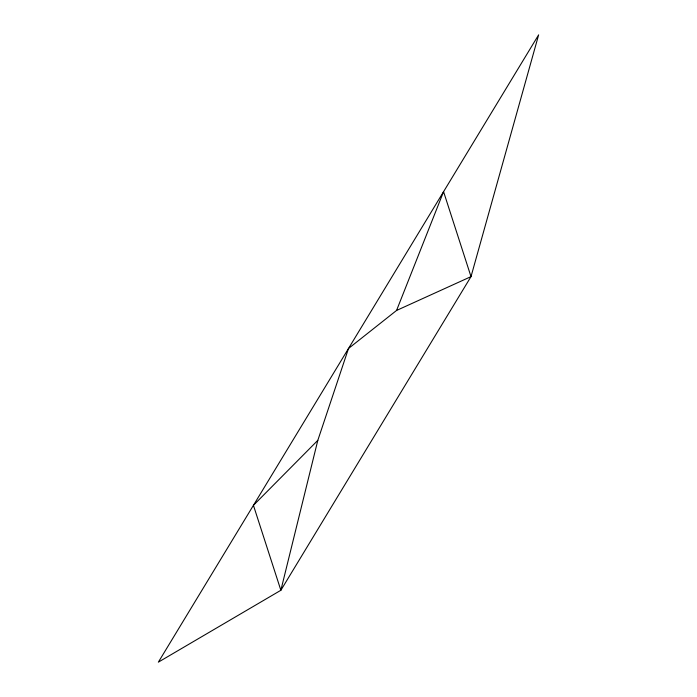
<?xml version="1.0" encoding="UTF-8"?>
<svg xmlns="http://www.w3.org/2000/svg" width="697" height="697" viewBox="0 0 697 697"><rect width="100%" height="100%" fill="white"/><g stroke="black" fill="none" stroke-linecap="round" stroke-linejoin="round"><path stroke-width="1.05" d="M317.815 440.347L280.865 590.281L158.358 662.15L538.642 34.85L471.006 276.631L280.865 590.281L253.429 505.325L317.815 440.347L348.5 348.5L396.558 310.453L471.006 276.631L443.571 191.675L396.558 310.453"/></g></svg>
